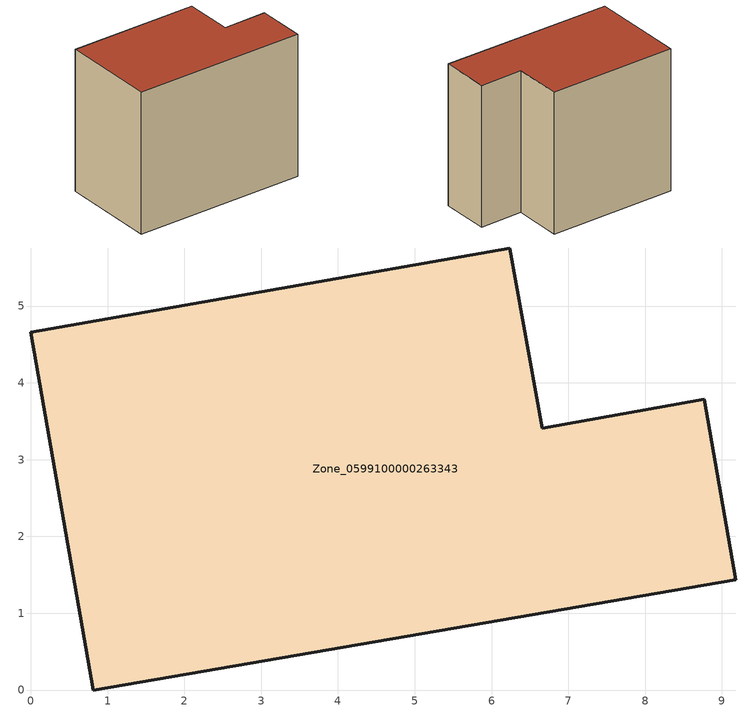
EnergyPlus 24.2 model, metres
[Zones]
Zone_0599100000263343
 floor ground (C_G): 0.81,0 0,4.66 6.24,5.76 6.66,3.41 8.77,3.79 9.18,1.44 z0
 wall outside (C_F): 6.66,3.41 6.24,5.76 0,4.66 0.81,0 9.18,1.44 8.77,3.79 6.66,3.41 z0:7.06
 roof outside (C_R): 9.18,1.44 8.77,3.79 6.66,3.41 6.24,5.76 0,4.66 0.81,0 z7.06
[BUILDING]
Pand.0599100000263343: North Axis=0; Terrain=City; Loads Convergence Tolerance Value=0.04; Temperature Convergence Tolerance Value=0.4; Solar Distribution=FullExterior; Maximum Number of Warmup Days=25; Minimum Number of Warmup Days=1
[Site:Location]
Rotterdam.The.Hague.AP_ZH_NLD Design_Conditions: Latitude=51.96; Longitude=4.45; Time Zone=1; Elevation=-4.5
[SITE:GROUNDTEMPERATURE:BUILDINGSURFACE]
18, 18, 18, 18, 18, 18, 18, 18, 18, 18, 18, 18
[MATERIAL] Thermal Absorptance=0.9; Solar Absorptance=0.7; Visible Absorptance=0.7
Name | Roughness | Thickness | Conductivity | Density | Specific Heat
G.TI.1946 | MediumSmooth | 0.15 | 1 | 540 | 1210
F.TI.1946 | Rough | 0.3 | 0.857143 | 1920 | 840
R.TI.1946 | MediumRough | 0.2 | 0.1 | 1500 | 1000
[CONSTRUCTION]
C_G: G.TI.1946
C_F: F.TI.1946
C_R: R.TI.1946
[ZONE]
Zone_0599100000263343: Type=1; Multiplier=1; Ceiling Height=Autocalculate; Volume=Autocalculate; Floor Area=autocalculate; Part of Total Floor Area=Yes
[ZONEINFILTRATION:DESIGNFLOWRATE]
Infil_Zone_0599100000263343: Zone or ZoneList or Space or SpaceList=Zone_0599100000263343; Schedule=AlwaysOn; Design Flow Rate Calculation Method=Flow/Area; Flow Rate per Floor Area=0.003; Constant Term Coefficient=1; Temperature Term Coefficient=0; Velocity Term Coefficient=0; Velocity Squared Term Coefficient=0
[HVACTEMPLATE:ZONE:IDEALLOADSAIRSYSTEM]
Zone_0599100000263343: Maximum Heating Supply Air Temperature=50; Minimum Cooling Supply Air Temperature=13; Maximum Heating Supply Air Humidity Ratio=0.0156; Minimum Cooling Supply Air Humidity Ratio=0.0077; Heating Limit=NoLimit; Cooling Limit=NoLimit; Dehumidification Control Type=ConstantSensibleHeatRatio; Cooling Sensible Heat Ratio=0.7; Dehumidification Setpoint=60; Humidification Control Type=None; Humidification Setpoint=30; Outdoor Air Method=None; Outdoor Air Flow Rate per Person=0.00944; Outdoor Air Flow Rate per Zone Floor Area=0; Outdoor Air Flow Rate per Zone=0; Demand Controlled Ventilation Type=None; Outdoor Air Economizer Type=NoEconomizer; Heat Recovery Type=None; Sensible Heat Recovery Effectiveness=0.7; Latent Heat Recovery Effectiveness=0.65
[ZONECONTROL:THERMOSTAT]
ThermostatControl_Zone_0599100000263343: Zone or ZoneList=Zone_0599100000263343; Control Type Schedule=DualSetpointControlType; Control 1=Thermostat_Zone_0599100000263343; Temperature Difference Between Cutout And Setpoint=0
[THERMOSTATSETPOINT:DUALSETPOINT]
Thermostat_Zone_0599100000263343: Heating Setpoint Temperature Schedule=HeatingSetpoint_Zone_0599100000263343; Cooling Setpoint Temperature Schedule=CoolingSetpoint_Zone_0599100000263343
[SCHEDULE:COMPACT]
HeatingSetpoint_Zone_0599100000263343: Through: 12/31, For: AllDays, Until: 24:00, 21
CoolingSetpoint_Zone_0599100000263343: Through: 12/31, For: AllDays, Until: 24:00, 24
DualSetpointControlType: Through: 12/31, For: AllDays, Until: 24:00, 4
AlwaysOn: Through: 12/31, For: AllDays, Until: 24:00, 1
